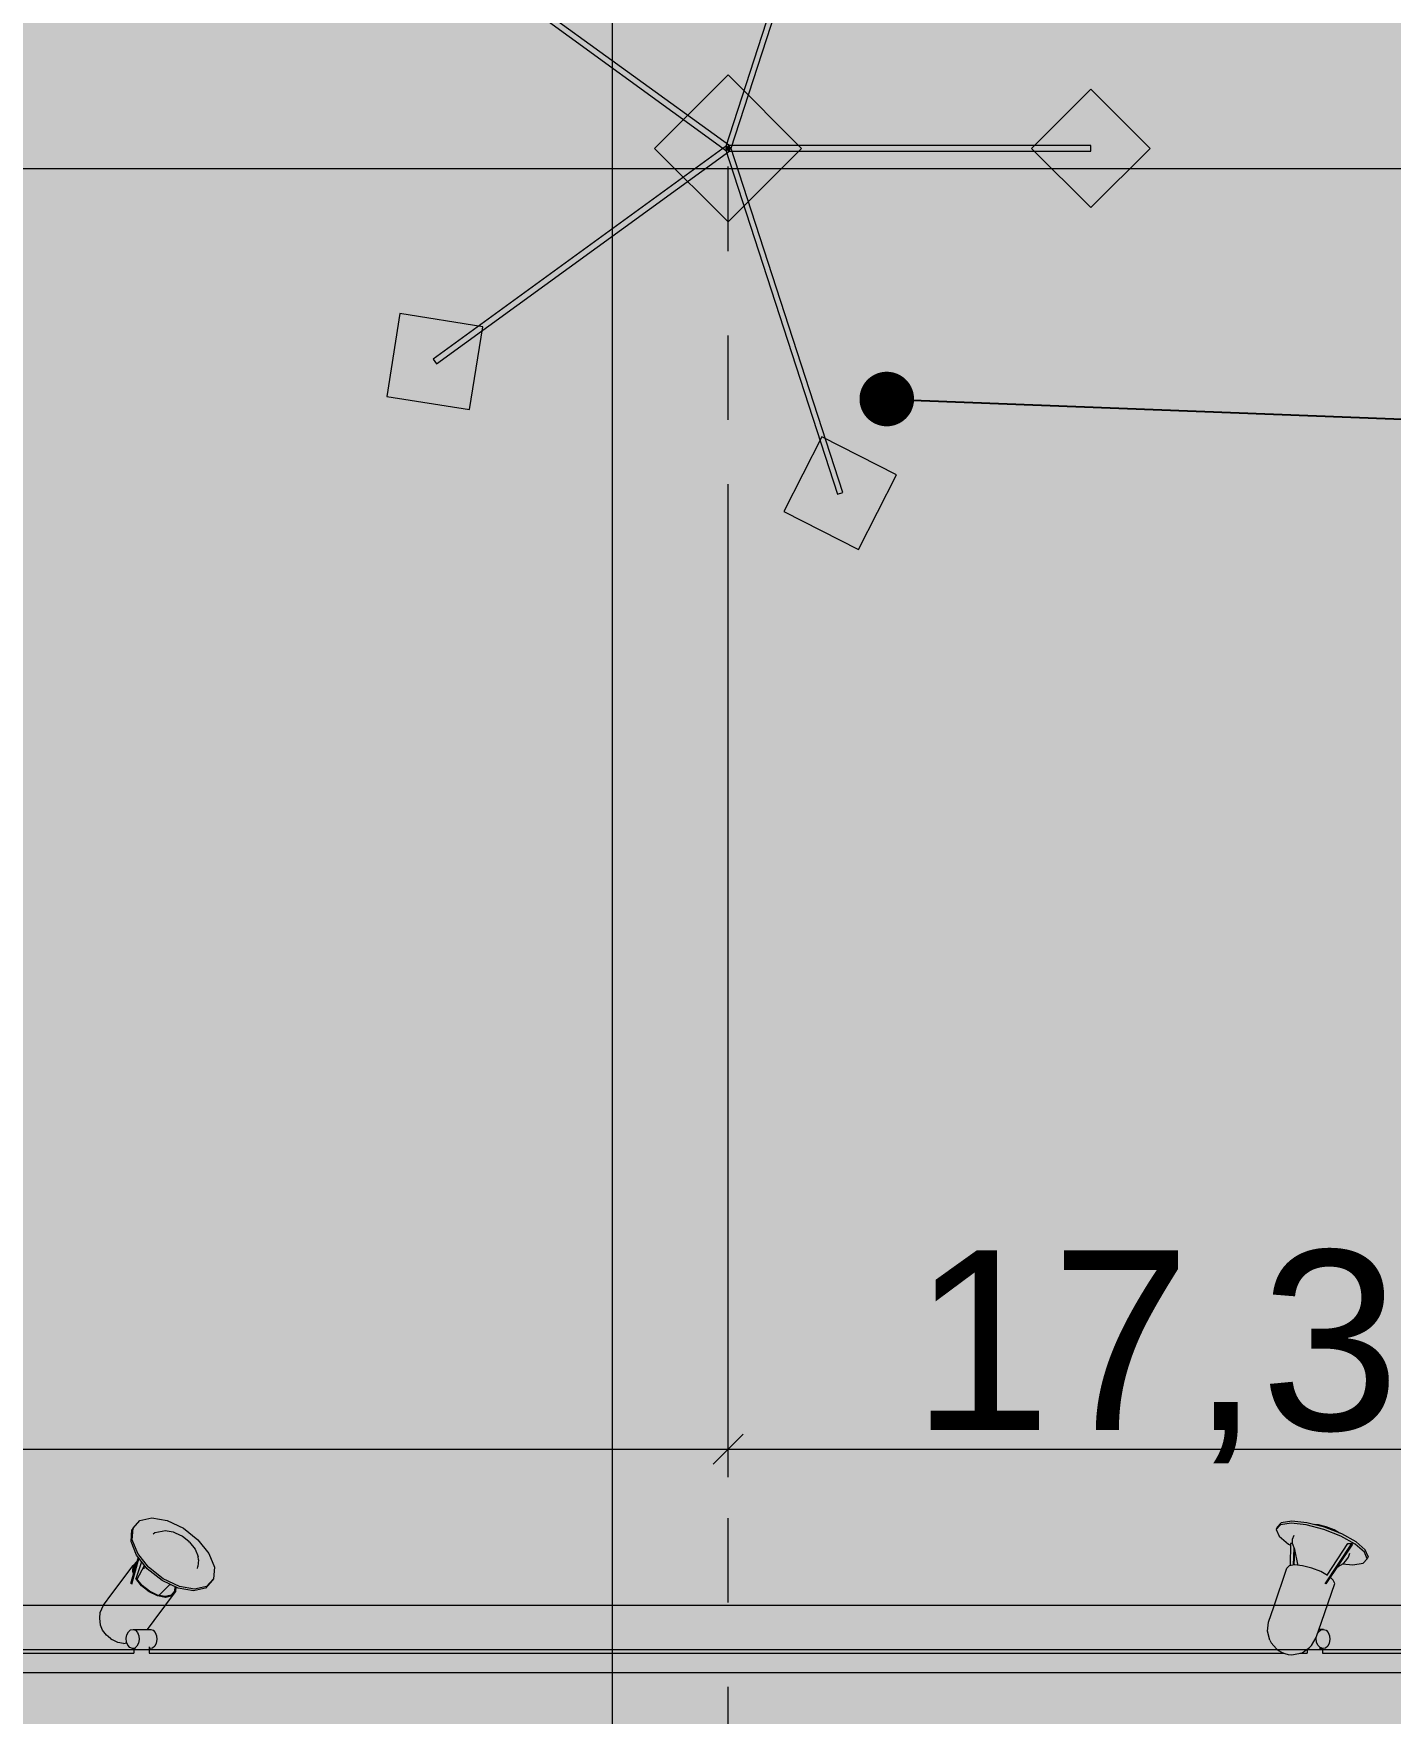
# Model space of a CAD drawing. Header units: millimetres. Extents: x 2336463 to 2579121, y 595385 to 778077.
# Drawn here: x 2484789 to 2485923, y 709324 to 710727 of the extents above; entities that cross this region are included whole.
import ezdxf

# ---------------------------------------------------------------- set-up
doc = ezdxf.new("R2010")
doc.units = ezdxf.units.MM
doc.header["$MEASUREMENT"] = 0
doc.linetypes.add('короткая штриховая', pattern=[141.111111, 70.555556, -70.555556])
for name, color, linetype, lineweight, true_color in [('+комнаты_Ном._пера__119', 7, 'Continuous', 0, 0xdecbcb), ('+комнаты_Ном._пера__242', 7, 'Continuous', 13, 0x1b55b5), ('+светильники размеры_Ном._пера__242', 7, 'Continuous', 13, 0x1b55b5), ('MEP - Электрооборудование.ЭО_Ном._пера__58', 7, 'Continuous', 5, 0xdf0000)]:
    doc.layers.add(name, color=color, linetype=linetype, lineweight=lineweight, true_color=true_color)
for name, color, linetype, lineweight in [('+план полов_Ном._пера__1', 7, 'Continuous', 13), ('MEP - Электрооборудование.ЭО_Ном._пера__1', 7, 'Continuous', 13), ('MEP - Электрооборудование.ЭО_Ном._пера__101', 252, 'Continuous', 5)]:
    doc.layers.add(name, color=color, linetype=linetype, lineweight=lineweight)
doc.layers.add('+светильники размеры', color=7, linetype='Continuous')
doc.styles.add('СГЕНЕРИР_СТИЛЬ_1', font='arial.ttf')
doc.dimstyles.new('СГЕНЕРИР_СТИЛЬ__1', dxfattribs={"dimtxt": 75, "dimasz": 23.75, "dimexe": 0.18, "dimexo": 300, "dimgap": 0, "dimtad": 1, "dimtih": 1, "dimtoh": 1, "dimdec": 0, "dimzin": 0, "dimdsep": 46, "dimtxsty": 'СГЕНЕРИР_СТИЛЬ_1', "dimblk": 'ARROWHEAD_6', "dimblk1": 'ARROWHEAD_6', "dimblk2": 'ARROWHEAD_6', "dimcen": 0.09, "dimclrd": 256, "dimclre": 256, "dimclrt": 256, "dimazin": 0, "dimtfac": 1, "dimtdec": 4, "dimtmove": 0, "dimatfit": 3, "dimfxl": 0, "dimtolj": 1, "dimtzin": 0, "dimarcsym": 0})
doc.dimstyles.new('СГЕНЕРИР_СТИЛЬ__11', dxfattribs={"dimtxt": 0.18, "dimasz": 91.2, "dimexe": 0.18, "dimexo": 0.0625, "dimgap": 0, "dimtad": 0, "dimtih": 1, "dimtoh": 1, "dimdec": 4, "dimzin": 0, "dimdsep": 46, "dimcen": 0.09, "dimadec": 0, "dimazin": 0, "dimtfac": 1, "dimtdec": 4, "dimtmove": 0, "dimatfit": 3, "dimldrblk": 'ARROWHEAD_11', "dimfxl": 0, "dimtolj": 1, "dimtzin": 0, "dimarcsym": 0})

# ---------------------------------------------------------------- blocks, each defined once
blk = doc.blocks.new('Набор Источников Света Настенный 25')
at = {"layer": 'MEP - Электрооборудование.ЭО_Ном._пера__58', "color": 12, "linetype": 'Continuous', "lineweight": 5, "true_color": 0xdf0000}
for p, q in [((1500, 0), (-1500, 0)), ((-496.4, -16), (-1463.6, -16)), ((-502.7, -27.6), (-502.1, -24.5)), ((-502.4, -30.6), (-502.7, -27.6)), ((-502.1, -24.5), (-500.8, -22)), ((-500.8, -22), (-498.9, -20.4)), ((-498.9, -20.4), (-496.7, -20)), ((-496.7, -20), (-494.5, -20.8)), ((-496.7, -20), (-494.1, -20)), ((-496.4, -20), (-496.4, -16)), ((-494.5, -20.8), (-492.7, -22.7)), ((-492.7, -22.7), (-491.6, -25.4)), ((-491.6, -25.4), (-491.3, -28.4)), ((-487.2, -22.5), (-491.3, -29.3)), ((-485.6, -20.7), (-487.2, -22.5)), ((-479.5, -16.4), (-485.6, -20.7)), ((-477.5, -16), (-483.6, -16)), ((-483.6, -19.3), (-483.6, -16)), ((-472.2, -15), (-479.5, -16.4)), ((-470.5, -14.7), (-472.2, -15)), ((-467.9, -15), (-470.5, -14.7)), ((-465, -15.8), (-467.9, -15)), ((-462.1, -16.9), (-465, -15.8)), ((483.6, -16), (-464.4, -16)), ((-459.7, -18.2), (-462.1, -16.9)), ((-458.1, -19.6), (-459.7, -18.2)), ((-458.1, -19.6), (-453.5, -24.8)), ((-452.6, -26.9), (-453.5, -24.8)), ((-452.6, -26.9), (-450.4, -34.4)), ((477.2, -27.5), (477.7, -24.5)), ((477.5, -30.6), (477.2, -27.5)), ((477.7, -24.5), (479, -22)), ((479, -22), (480.8, -20.4)), ((480.8, -20.4), (482.9, -20)), ((483.6, -20), (482.9, -20)), ((483.6, -21.4), (483.6, -16)), ((492.1, -27.5), (492.6, -24.5)), ((492.4, -30.6), (492.1, -27.5)), ((492.6, -24.5), (493.9, -22)), ((493.9, -22), (495.7, -20.4)), ((497.7, -20), (495, -20)), ((495.7, -20.4), (497.7, -20)), ((1463.6, -16), (496.4, -16)), ((496.4, -20), (496.4, -16)), ((497.7, -20), (499.8, -20.8)), ((499.8, -20.8), (501.4, -22.7)), ((501.4, -22.7), (502.5, -25.4)), ((505, -24.2), (502.2, -24.8)), ((502.5, -25.4), (502.8, -28.5)), ((505, -24.2), (509.7, -25)), ((509.7, -25), (514.7, -27.4)), ((515.6, -28), (514.7, -27.4)), ((515.6, -28), (518, -29.9)), ((-495.6, -41.9), (-506.7, -74.2)), ((-501.3, -33.3), (-502.4, -30.6)), ((-499.5, -35.2), (-501.3, -33.3)), ((-497.3, -36), (-499.5, -35.2)), ((-495.1, -35.6), (-497.3, -36)), ((-497.3, -36), (-493.6, -36)), ((-491.3, -29.3), (-495.6, -41.9)), ((-493.2, -34), (-495.1, -35.6)), ((-492.3, -32.4), (-493.2, -34)), ((-491.3, -28.4), (-491.6, -30.4)), ((-450.4, -34.4), (-451.4, -42.1)), ((478.6, -33.3), (477.5, -30.6)), ((480.2, -35.2), (478.6, -33.3)), ((485.1, -36), (479.5, -43.4)), ((482.3, -36), (480.2, -35.2)), ((497.1, -36), (482.3, -36)), ((493.4, -33.3), (492.4, -30.6)), ((495.1, -35.2), (493.4, -33.3)), ((497.1, -36), (495.1, -35.2)), ((499.2, -35.6), (497.1, -36)), ((501, -34), (499.2, -35.6)), ((502.3, -31.5), (501, -34)), ((502.8, -28.5), (502.3, -31.5)), ((518, -29.9), (519.3, -31)), ((519.3, -31), (522.6, -35.3)), ((522.6, -35.3), (524.3, -39.5)), ((524.3, -39.5), (524.8, -45.3)), ((-455.7, -54.8), (-466.8, -87)), ((-451.4, -42.1), (-455.7, -54.8)), ((479.5, -43.4), (461.6, -67.2)), ((524.5, -50), (521.8, -56.2)), ((524.8, -45.3), (524.5, -50)), ((435.7, -71.7), (445.7, -69.5)), ((436.7, -70.4), (446.7, -68.1)), ((445.7, -69.5), (458.4, -71.7)), ((446.7, -68.1), (459.4, -70.4)), ((461.3, -71.3), (461.6, -67.3)), ((461.6, -67.3), (464.6, -63.9)), ((461.6, -67.2), (461.6, -67.3)), ((462.2, -71.7), (462.5, -67.8)), ((462.5, -67.8), (465.4, -64.6)), ((464.6, -63.9), (469.9, -62.7)), ((465.4, -64.6), (470.4, -63.5)), ((475.7, -64.4), (466.7, -73.3)), ((469.9, -62.7), (476.6, -63.9)), ((470.4, -63.5), (476.7, -64.6)), ((476.6, -63.9), (483.7, -67.3)), ((476.7, -64.6), (483.5, -67.8)), ((483.5, -67.8), (489.6, -72.7)), ((483.7, -67.3), (490.1, -72.4)), ((514.8, -65.6), (496.9, -89.4)), ((521.8, -56.2), (514.8, -65.6)), ((-521.4, -107.2), (-499.2, -74)), ((-520.8, -107.7), (-498.3, -74)), ((-500.5, -81.2), (-517.6, -107.7)), ((-506.7, -74.2), (-505.5, -77.2)), ((-506.7, -74.2), (-506.7, -74.2)), ((-505.5, -77.2), (-502.8, -79.5)), ((-500.7, -81.1), (-495.2, -84.2)), ((-495.2, -84.2), (-487.6, -87.1)), ((429.2, -87.9), (429.9, -78.2)), ((429.9, -78.2), (435.7, -71.7)), ((429.9, -78.2), (430.9, -76.9)), ((430.9, -76.9), (436.7, -70.4)), ((458.4, -71.7), (471.9, -78.2)), ((459.4, -70.4), (472.9, -76.9)), ((466.7, -73.3), (465.9, -73.5)), ((471.9, -78.2), (484.2, -87.9)), ((472.9, -76.9), (485.2, -86.6)), ((493.8, -77.9), (487.6, -89.4)), ((489.6, -72.7), (494.1, -78.4)), ((494.5, -78.4), (489.9, -92.6)), ((490.1, -72.4), (494.9, -78.4)), ((492.3, -95.6), (498.5, -73.5)), ((492.8, -96.2), (499.1, -73.9)), ((494.1, -78.4), (494.3, -79)), ((496.4, -84.1), (496, -88.9)), ((496.3, -83.9), (496.4, -84.1)), ((496.6, -82.7), (497.3, -84.4)), ((-534.5, -96.8), (-533.9, -95)), ((-534.5, -96.8), (-532.2, -102.4)), ((-530.4, -91.2), (-533.9, -95)), ((-533.9, -95), (-531.6, -100.6)), ((-521.7, -89.9), (-530.4, -91.2)), ((-513.3, -90.8), (-521.7, -89.9)), ((-518.1, -96.3), (-519.2, -99.7)), ((-516, -93.3), (-518.1, -96.3)), ((-513.9, -91.1), (-516, -93.3)), ((-509.5, -88.6), (-513.9, -91.1)), ((-508.2, -87.5), (-509.5, -88.6)), ((-487.6, -87.1), (-479.9, -89.1)), ((-479.9, -89.1), (-473.3, -89.8)), ((-475.7, -89.5), (-475.9, -90.5)), ((-475.9, -90.5), (-473.3, -102.7)), ((-472.8, -89.7), (-473.4, -102.1)), ((-473.3, -89.8), (-468.7, -89.1)), ((-472.2, -89.6), (-472.8, -103.8)), ((-469.8, -107.7), (-469.4, -89.2)), ((-468.7, -89.1), (-466.8, -87.1)), ((-466.8, -87), (-466.8, -87.1)), ((433.8, -99.3), (429.2, -87.9)), ((442.5, -94), (442.9, -88.4)), ((442.5, -94), (442.8, -96.9)), ((445.2, -102.9), (442.8, -96.9)), ((443.4, -86.7), (442.9, -88.4)), ((484.2, -87.9), (493.2, -99.3)), ((485.2, -86.6), (494.2, -98)), ((487.7, -86.5), (487.6, -89.7)), ((493.9, -92.8), (493.7, -92.9)), ((496.9, -89.4), (493.9, -92.8)), ((494.2, -98), (498.8, -109.4)), ((496, -88.9), (494.3, -90.8)), ((497.3, -84.4), (496.9, -89.4)), ((496.9, -89.4), (496.9, -89.4)), ((-532.2, -102.4), (-524.5, -109)), ((-531.6, -100.6), (-523.9, -107.2)), ((-524.5, -109), (-512.5, -115.7)), ((-523.9, -107.2), (-511.9, -113.9)), ((-521.4, -107.2), (-520.8, -107.7)), ((-517.6, -107.7), (-520.8, -107.7)), ((-473.3, -102.7), (-471.3, -107.7)), ((-471.4, -111.4), (-472.7, -114.7)), ((-471.3, -107.7), (-471.4, -111.4)), ((-471.3, -107.7), (-469.8, -107.7)), ((-468, -107.2), (-469.7, -106.3)), ((-460.2, -113.9), (-468, -107.2)), ((442.9, -110.7), (433.8, -99.3)), ((455.1, -120.4), (442.9, -110.7)), ((450, -108.9), (445.2, -102.9)), ((450, -108.9), (450.5, -109.6)), ((455.9, -113.9), (450.5, -109.6)), ((493.2, -99.3), (497.8, -110.7)), ((497.8, -110.7), (497.1, -120.4)), ((498.8, -109.4), (498.1, -119.1)), ((-512.5, -115.7), (-498.1, -121.3)), ((-511.9, -113.9), (-497.5, -119.5)), ((-510.8, -116.4), (-506.1, -119)), ((-506.1, -119), (-499.6, -121.5)), ((-499.6, -121.5), (-493.1, -123.2)), ((-498.1, -121.3), (-483.4, -125.1)), ((-497.5, -119.5), (-482.8, -123.3)), ((-493.1, -123.2), (-489.4, -123.6)), ((-483.4, -125.1), (-470.8, -126.4)), ((-482.8, -123.3), (-470.2, -124.6)), ((-470.8, -126.4), (-462, -125.1)), ((-470.2, -124.6), (-461.4, -123.3)), ((-462, -125.1), (-458.6, -121.3)), ((-461.4, -123.3), (-457.9, -119.5)), ((-457.9, -119.5), (-460.2, -113.9)), ((-458.6, -121.3), (-457.9, -119.5)), ((468.6, -126.9), (455.1, -120.4)), ((461.9, -116.7), (455.9, -113.9)), ((463.5, -117.4), (461.9, -116.7)), ((470.2, -118.6), (463.5, -117.4)), ((472.9, -118.1), (470.2, -118.6)), ((478.8, -116.8), (472.9, -118.1)), ((480.2, -115.8), (478.8, -116.8)), ((497.1, -120.4), (491.4, -126.9)), ((497.1, -120.4), (498.1, -119.1)), ((481.3, -129.2), (468.6, -126.9)), ((491.4, -126.9), (481.3, -129.2))]:
    blk.add_line(p, q, dxfattribs=at)
blk = doc.blocks.new('Люстра 25_3')
at = {"layer": 'MEP - Электрооборудование.ЭО_Ном._пера__58', "color": 12, "linetype": 'Continuous', "lineweight": 5, "true_color": 0xdf0000}
for p, q in [((-207.2, 285.1), (-218.1, 216)), ((-138, 274.2), (-207.2, 285.1)), ((207.2, 285.1), (138, 274.2)), ((218.1, 216), (207.2, 285.1)), ((-149, 205), (-138, 274.2)), ((138, 274.2), (149, 205)), ((-176.1, 246.5), (-180, 243.7)), ((-180, 243.7), (-2, -1.4)), ((2, 1.4), (-176.1, 246.5)), ((176.1, 246.5), (-2, 1.4)), ((2, -1.4), (180, 243.7)), ((180, 243.7), (176.1, 246.5)), ((-218.1, 216), (-149, 205)), ((149, 205), (218.1, 216)), ((0, 61.4), (-61.4, 0)), ((61.4, 0), (0, 61.4)), ((-0.7, 2.3), (-288.9, -91.3)), ((-61.4, 0), (0, -61.4)), ((2.4, 0), (-2.4, 0)), ((-2.4, 0), (-2.4, -302.9)), ((-2, -1.4), (2, 1.4)), ((-2, 1.4), (2, -1.4)), ((0.7, -2.3), (-0.7, 2.3)), ((0.7, 2.3), (-0.7, -2.3)), ((0, -61.4), (61.4, 0)), ((288.9, -91.3), (0.7, 2.3)), ((-287.4, -95.9), (0.7, -2.3)), ((-0.7, -2.3), (287.4, -95.9)), ((2.4, -302.9), (2.4, 0)), ((-303.4, -46.5), (-335.2, -108.9)), ((-241, -78.3), (-303.4, -46.5)), ((303.4, -46.5), (241, -78.3)), ((335.2, -108.9), (303.4, -46.5)), ((-272.8, -140.7), (-241, -78.3)), ((241, -78.3), (272.8, -140.7)), ((-288.9, -91.3), (-287.4, -95.9)), ((287.4, -95.9), (288.9, -91.3)), ((-335.2, -108.9), (-272.8, -140.7)), ((272.8, -140.7), (335.2, -108.9)), ((0, -253.4), (-49.5, -302.9)), ((49.5, -302.9), (0, -253.4)), ((-49.5, -302.9), (0, -352.4)), ((-2.4, -302.9), (2.4, -302.9)), ((0, -352.4), (49.5, -302.9))]:
    blk.add_line(p, q, dxfattribs=at)
blk = doc.blocks.new('*D3315', base_point=(2086872, 585813.7))
at = {"layer": '+светильники размеры_Ном._пера__242', "color": 152, "linetype": 'Continuous', "lineweight": 13, "true_color": 0x1b55b5}
for p, q in [((2485369.4, 709521.4), (2485369.4, 710351)), ((2483869.5, 709521.4), (2483869.5, 709568.3)), ((2483882, 709557.3), (2483857, 709532.3)), ((2485381.9, 709557.3), (2485356.9, 709532.3)), ((2483869.5, 709544.8), (2485369.4, 709544.8))]:
    blk.add_line(p, q, dxfattribs=at)
at = {"layer": '+светильники размеры_Ном._пера__242', "color": 152, "lineweight": 13, "true_color": 0x1b55b5, "insert": (2484491.2, 709559.8), "char_height": 75, "attachment_point": 7, "style": 'СГЕНЕРИР_СТИЛЬ_1'}
blk.add_mtext('\\A1;{\\pql;\\fArial|b0|i0|c204|p38;1\xa0500}', dxfattribs=at)
blk = doc.blocks.new('ARROWHEAD_6')
at = {"color": 0, "linetype": 'Continuous', "lineweight": 0}
for p, q in [((0, 0), (-1, 0)), ((-0.5, -0.5), (0.5, 0.5))]:
    blk.add_line(p, q, dxfattribs=at)
blk = doc.blocks.new('*D3316', base_point=(2086872, 585813.7))
at = {"layer": '+светильники размеры_Ном._пера__242', "color": 152, "linetype": 'Continuous', "lineweight": 13, "true_color": 0x1b55b5}
for p, q in [((2485369.4, 709521.4), (2485369.4, 710351)), ((2486869.5, 709521.4), (2486869.5, 709568.3)), ((2485381.9, 709557.3), (2485356.9, 709532.3)), ((2486882, 709557.3), (2486857, 709532.3)), ((2485369.4, 709544.8), (2486869.5, 709544.8))]:
    blk.add_line(p, q, dxfattribs=at)
at = {"layer": '+светильники размеры_Ном._пера__242', "color": 152, "lineweight": 13, "true_color": 0x1b55b5, "insert": (2485991.2, 709559.8), "char_height": 75, "attachment_point": 7, "style": 'СГЕНЕРИР_СТИЛЬ_1'}
blk.add_mtext('\\A1;{\\pql;\\fArial|b0|i0|c204|p38;1\xa0500}', dxfattribs=at)
blk = doc.blocks.new('ARROWHEAD_11')
at = {"color": 0, "linetype": 'Continuous', "lineweight": 0}
blk.add_line((0, 0), (-1, 0), dxfattribs=at)
at = {"color": 0, "linetype": 'Continuous', "lineweight": 0, "const_width": 0.25, "flags": 128}
blk.add_lwpolyline([(-0.125, 0, 1), (0.125, 0, 1)], format="xyb", close=True, dxfattribs=at)

msp = doc.modelspace()

# ---------------------------------------------------------------- hatches: boundary and pattern name
at = {"layer": '+комнаты_Ном._пера__119', "linetype": 'Continuous', "lineweight": 0, "true_color": 0x373232}
msp.add_hatch(color=250, dxfattribs=at).paths.add_polyline_path([(2480962.3, 709999), (2480962.3, 710237), (2481043.7, 710237), (2481043.7, 711257), (2480962.3, 711257), (2480962.3, 711620.7), (2481143.2, 711620.7), (2481143.2, 712125.1), (2483482.3, 712125.1), (2483482.3, 712127), (2487348.3, 712127), (2487348.3, 711373.2), (2487588.3, 711373.2), (2487588.3, 709124.2), (2483482.3, 709124.2), (2483482.3, 709999)])
at = {"layer": '+план полов_Ном._пера__1', "linetype": 'Continuous', "lineweight": 13}
h = msp.add_hatch(dxfattribs=at)
h.set_pattern_fill('Сетка_1200х1200', style=0, pattern_type=2)
h.set_pattern_definition([(0, (2086872, 585813.7), (0, 1200), []), (90, (2086872, 585813.7), (-1200, 0), [])])
h.paths.add_polyline_path([(2478948.1, 710628.3), (2478948.1, 710879.9), (2473847.1, 710879.9), (2473847.1, 712656.4), (2473848.4, 712656.4), (2473848.4, 713484.4), (2474150.3, 713484.4), (2474150.3, 713861), (2474150.3, 714834.8), (2474655.3, 714834.8), (2474655.3, 715512.1), (2474052.4, 715512.1), (2474052.4, 716500.4), (2474050.3, 716500.4), (2474050.3, 716965.8), (2477335.2, 716965.8), (2477335.2, 717312), (2479008.9, 717312), (2479008.9, 716985.8), (2479267.2, 716985.8), (2480877.3, 716985.8), (2480877.3, 717315.8), (2482252.3, 717315.8), (2482252.3, 716570.8), (2482755, 716570.8), (2482755, 716961), (2484448.1, 716961), (2484727.4, 716961), (2484727.4, 717281.3), (2486379.8, 717281.3), (2486379.8, 716944.3), (2486588.1, 716944.3), (2486588.1, 716945.3), (2489504.9, 716945.3), (2489504.9, 712656.7), (2489504.9, 712245.1), (2487540, 712245.1), (2487540, 712245.9), (2487348.6, 712245.9), (2485984.9, 712245.9), (2485984.9, 712125.1), (2487348.6, 712125.1), (2487348.6, 711366.5), (2487540, 711366.5), (2487579.8, 711366.5), (2487579.8, 709148.7), (2487579.8, 709135.4), (2485986.6, 709135.4), (2485986.6, 708847.9), (2485986.7, 708847.9), (2485986.7, 701807.7), (2485986.7, 701507.1), (2485986.7, 697660.1), (2485988, 697660.1), (2485988, 694310.7), (2485986.7, 694310.7), (2485986.7, 694010.7), (2487589.3, 694010.7), (2487589.3, 690742.6), (2487516.5, 690736.1, -0.000118), (2487516.6, 690735.6), (2487587.2, 690742.4, -0.000396), (2487587.3, 690740.2, -0.342625), (2486386.8, 689334.6, -0.000421), (2486384.5, 689334.3), (2486384.8, 689332.2), (2483593.3, 689332.2), (2479499.4, 689332.2), (2478989.4, 689332.2), (2478989.4, 690566.8), (2478899.4, 690566.8), (2478899.4, 692071.8), (2479409.7, 692071.8), (2479409.7, 692610.8), (2478994.4, 692610.8), (2478994.4, 693615.4), (2479499.4, 693615.4), (2481099.4, 693615.4), (2481099.4, 694103.2), (2482744.3, 694103.2), (2482744.3, 693615.4), (2483349.3, 693615.4), (2483349.3, 694010.7), (2484745.7, 694010.7), (2484745.7, 697660.1), (2484747.1, 697660.1), (2484747.1, 701507.1), (2484747.1, 702214.4), (2483392.7, 702214.4), (2483392.7, 704178), (2482933.1, 704178), (2482698.2, 704178), (2482698.2, 701224.7), (2481074.4, 701224.7), (2481074.4, 704011), (2480462.2, 704011), (2480462.2, 703617), (2479416.3, 703617), (2479416.3, 703616.4), (2478567.2, 703616.4), (2478567.2, 703599.4), (2475467.2, 703599.4), (2475467.2, 705401.1), (2473877.2, 705401.1), (2473877.2, 706611.6), (2474188.4, 706611.6), (2474188.4, 707984.1), (2473844.2, 707984.1), (2473844.2, 710628.3)])
h.paths.add_polyline_path([(2480553.3, 710237), (2480841.9, 710237), (2480841.9, 708271.4), (2480841.9, 707227.4), (2480841.9, 706912.3), (2481733.8, 706912.3), (2481733.8, 706985.3), (2482661.5, 706985.3), (2482661.5, 706602.6), (2482663.2, 706602.6), (2482663.2, 705692.7), (2482659.9, 705692.7), (2482659.9, 705398.6), (2484744.3, 705398.6), (2484744.3, 709982), (2482588.8, 709982), (2482588.8, 709923.7), (2481714, 709923.7), (2481714, 709985.2), (2481141.6, 709985.2), (2481141.6, 711620.7), (2481680.9, 711620.7), (2482703.1, 711620.7), (2482703.1, 712596), (2483444, 712596), (2483444, 712927.6), (2483445.7, 712927.6), (2483445.7, 713531.8), (2483445.7, 713808), (2482903.2, 713808), (2482903.2, 713811.3), (2481333.2, 713811.3), (2481333.2, 713812.6), (2481143.2, 713812.6), (2481143.2, 712830.7), (2480842.6, 712830.7), (2480842.6, 711636.4), (2480842.3, 711636.4), (2480842.3, 711256.1), (2480553.3, 711256.1)], flags=0)
h.paths.add_polyline_path([(2482903.2, 716167.8), (2482903.2, 716167.4), (2482932, 716167.4), (2482932, 716167.8)], flags=0)

# ---------------------------------------------------------------- linework, layer by layer
at = {"layer": 'MEP - Электрооборудование.ЭО_Ном._пера__1', "color": 7, "linetype": 'короткая штриховая', "lineweight": 13}
msp.add_line((2485369.4, 708852.3), (2485369.4, 710651), dxfattribs=at)
at = {"layer": 'MEP - Электрооборудование.ЭО_Ном._пера__58', "color": 12, "linetype": 'Continuous', "lineweight": 5, "true_color": 0xdf0000}
msp.add_line((2486869.5, 709377.2), (2483869.5, 709377.2), dxfattribs=at)

# ---------------------------------------------------------------- block references
at = {"layer": 'MEP - Электрооборудование.ЭО_Ном._пера__58', "color": 12, "linetype": 'Continuous', "lineweight": 5, "true_color": 0xdf0000, "zscale": 1000}
for name, p, rotation in [('Люстра 25_3', (2485369.4, 710631.4), 90), ('Набор Источников Света Настенный 25', (2485369.4, 709358.3), 180)]:
    msp.add_blockref(name, p, dxfattribs=dict(at, rotation=rotation))

# ---------------------------------------------------------------- texts
at = {"layer": '+комнаты_Ном._пера__242', "color": 152, "lineweight": 13, "true_color": 0x1b55b5, "insert": (2485522.7, 709532.9), "char_height": 150, "attachment_point": 7, "style": 'СГЕНЕРИР_СТИЛЬ_1'}
msp.add_mtext('{\\fArial|b0|i0|c204|p38;17,33 м{\\H0.66x;\\S2^  ;}}', dxfattribs=at)

# ---------------------------------------------------------------- dimensions: what is measured, and where the dimension line sits
at = {"layer": '+светильники размеры', "color": 152, "linetype": 'Continuous', "lineweight": 13, "true_color": 0x1b55b5}
for base, p1, p2, picture, middle in [((2485369.4, 709544.8), (2483869.5, 709377.2), (2485369.4, 710651), '*D3315', (2484620.1, 709597.3)), ((2486869.5, 709544.8), (2485369.4, 710651), (2486869.5, 709377.2), '*D3316', (2486120.1, 709597.3))]:
    dim = msp.add_linear_dim(base=base, p1=p1, p2=p2, dimstyle='СГЕНЕРИР_СТИЛЬ__1', dxfattribs=at)
    dim.commit()
    dim.dimension.update_dxf_attribs({"geometry": picture, "text_midpoint": middle, "dimtype": 160})

# ---------------------------------------------------------------- leaders
at = {"layer": 'MEP - Электрооборудование.ЭО_Ном._пера__101', "color": 252, "linetype": 'Continuous', "lineweight": 5, "annotation_type": 0, "has_hookline": 1, "hookline_direction": 0, "text_width": 467.6}
msp.add_leader([(2485501.9, 710422), (2486271.8, 710392)], dimstyle='СГЕНЕРИР_СТИЛЬ__11', dxfattribs=at)

doc.saveas('drawing.dxf')
